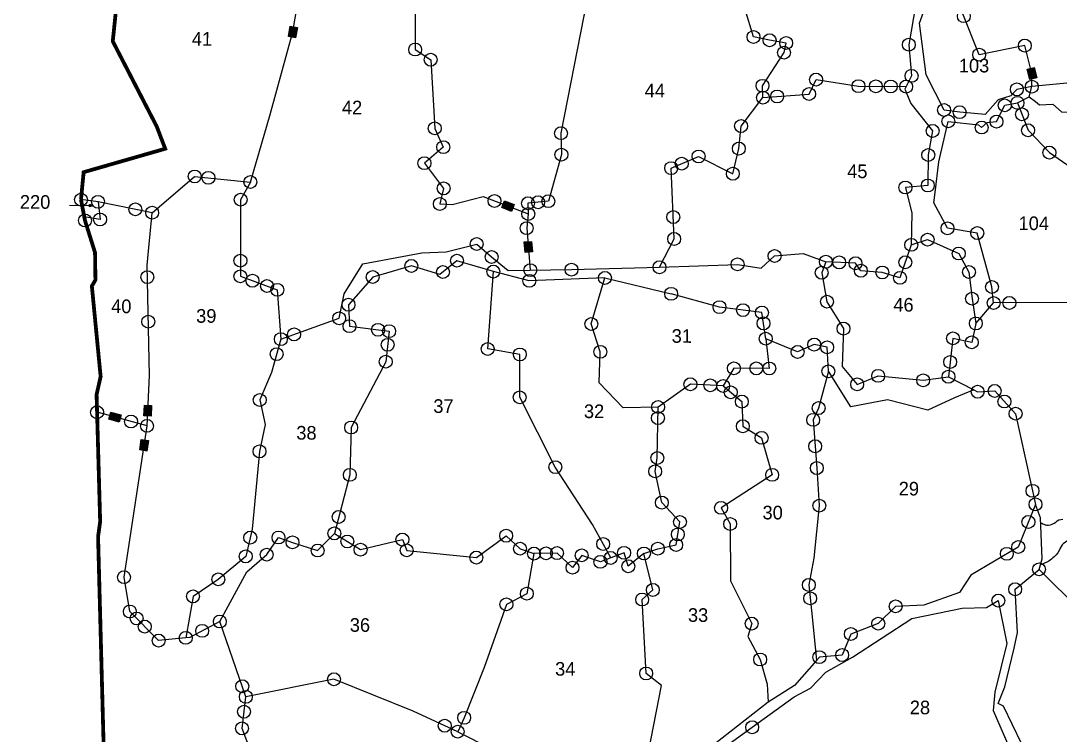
# Model space of a CAD drawing. Header units: metres. Extents: x 279627 to 281475, y 2087900 to 2092321.
# Drawn here: x 279644 to 280199, y 2090147 to 2090528 of the extents above; entities that cross this region are included whole.
import ezdxf
from ezdxf.enums import TextEntityAlignment as Align

# ---------------------------------------------------------------- set-up
doc = ezdxf.new("R2010")
doc.units = ezdxf.units.M
for name, color, linetype in [('LINE_WATER', 4, 'Continuous'), ('POLY_PARCEL', 6, 'Continuous'), ('POLY_WATER', 4, 'Continuous'), ('SYM_ARROW', 1, 'Continuous'), ('SYM_STONE', 1, 'Continuous'), ('TEXT_PARCEL', 7, 'Continuous'), ('V_BOUND_LINE', 7, 'Continuous')]:
    doc.layers.add(name, color=color, linetype=linetype)
doc.styles.add('TEXT_MAP', font='')
doc.styles.get('TEXT_MAP').set_extended_font_data('Kruti Dev 050')

# ---------------------------------------------------------------- blocks, each defined once
blk = doc.blocks.new('STONESQUAREFILLED')
blk.add_hatch(color=256).paths.add_polyline_path([(0.7, -0.48), (0.7, 0.48), (-0.7, 0.48), (-0.7, -0.48)])
blk.add_lwpolyline([(-0.7, 0.48), (0.7, 0.48), (0.7, -0.48), (-0.7, -0.48)], close=True)
blk = doc.blocks.new('STONE')
blk.add_circle((0, 0), 0.851)
blk = doc.blocks.new('ARROWASPECT')
h = blk.add_hatch(color=256)
h.paths.add_polyline_path([(2.8, -2.8), (3.7, -2), (0, 0)])
h.paths.add_polyline_path([(0, 0), (2, -3.7), (2.8, -2.8)])
for points in [[(0, 0), (17.2, -17.2)], [(0, 0), (2, -3.7)], [(0, 0), (3.7, -2)], [(3.7, -2), (2, -3.7)]]:
    blk.add_lwpolyline(points)

msp = doc.modelspace()

# ---------------------------------------------------------------- linework, layer by layer
at = {"layer": 'LINE_WATER'}
msp.add_lwpolyline([(280182.05, 2090487.63), (280185.4, 2090485.15), (280187.51, 2090483.35), (280194.56, 2090483.66), (280199.24, 2090479.62), (280209.86, 2090479.24), (280212.43, 2090476.33), (280219.46, 2090473.39), (280226.95, 2090473.03), (280232.21, 2090474.01), (280236.79, 2090472.32), (280239.02, 2090471.08), (280243.5, 2090471.4), (280247.31, 2090474.96), (280251.01, 2090476.4), (280255.63, 2090475.38), (280261.22, 2090475.36), (280269.71, 2090472.76)], dxfattribs=at)
for points in [[(280265.6, 2090295.72, 0.050523), (280261.61, 2090293.53, 0.064791), (280258.96, 2090291.15, 0.083518), (280256.6, 2090287.26, -0.108935), (280254.64, 2090284.35, -0.155237), (280250.28, 2090282.23, 0.114199), (280244.19, 2090279.87, 0.130229), (280240.63, 2090275.74, -0.184039), (280237.76, 2090273.06, -0.20269), (280234.88, 2090273.09, 0.162917), (280231.35, 2090273.41, 0.089061), (280226.04, 2090271.08, 0.094575), (280222.14, 2090267.24, 0.10618), (280220.59, 2090263.48, -0.124881), (280219.14, 2090260.31, -0.053016), (280216.09, 2090257.25, -0.036408), (280210.93, 2090253.65, -0.093609), (280205.45, 2090251.66, 0.11715), (280201.13, 2090249.85, 0.127767), (280198.63, 2090246.8, -0.088981), (280195.4, 2090242.19, -0.062938), (280192.43, 2090239.9, -0.047232), (280187.91, 2090237.79)], [(280188.17, 2090260.33, 0.057939), (280190.51, 2090259.29, 0.084049), (280192.27, 2090259.06, 0.182331), (280196.15, 2090260.68, -0.185512), (280199.97, 2090262.25, -0.116108)]]:
    msp.add_lwpolyline(points, format="xyb", dxfattribs=at)
at = {"layer": 'POLY_PARCEL'}
for points in [[(280183.4, 2090493.11), (280183.47, 2090500.09), (280179.66, 2090515.02), (280155.33, 2090510.14), (280146.3, 2090532.82), (280146.75, 2090588.2), (280149.3, 2090604.75), (280150.97, 2090626.26)], [(279766.37, 2090442.19), (279776.88, 2090478.27), (279789.07, 2090522.27), (279799.64, 2090585.05), (279801.69, 2090597.06)], [(279830.97, 2090583.81), (279832.54, 2090582.64), (279841.32, 2090558.58), (279848.98, 2090542.53), (279854.38, 2090531.92), (279854.34, 2090512.91), (279862.62, 2090507.44), (279864.76, 2090470.82), (279869.3, 2090460.79), (279859.25, 2090452.25), (279869.5, 2090438.77), (279867.47, 2090430.48), (279874.05, 2090430.17), (279890.67, 2090434.4), (279914.67, 2090425.15)], [(279949.44, 2090549.39), (279944.4, 2090530.84), (279932.14, 2090468.25), (279932.38, 2090456.81), (279925.41, 2090431.95), (279914.53, 2090430.85), (279914.67, 2090425.15)], [(280039.92, 2090487.26), (280039.66, 2090493.55), (280051.17, 2090511.24), (280052.34, 2090516.38), (280043.47, 2090517.85), (280034.89, 2090519.6), (280030.37, 2090534.2), (280029.26, 2090542.5)], [(280504.67, 2090527.01), (280484.59, 2090524.54), (280355.53, 2090511.24), (280245.34, 2090499.02), (280183.4, 2090493.11)], [(280039.92, 2090487.26), (280064.54, 2090489.16), (280068.29, 2090496.87), (280090.89, 2090493.35), (280116.33, 2090493.12)], [(279984.69, 2090396.69), (279992.53, 2090411.82), (279990.96, 2090449.59), (280005.58, 2090455.82), (280023.86, 2090446.6), (280027.06, 2090460.03), (280028.25, 2090472.04), (280039.92, 2090487.26)], [(280175.8, 2090484.43), (280181.42, 2090469.83), (280192.8, 2090457.9), (280209.07, 2090446.66), (280209.95, 2090432.21), (280222.73, 2090421.21), (280234.07, 2090401.13), (280229.63, 2090399.28), (280214.48, 2090399.34), (280205.75, 2090377.81), (280163.05, 2090377.64)], [(279713.93, 2090425.8), (279736.62, 2090445.16), (279766.37, 2090442.19)], [(279766.37, 2090442.19), (279761.18, 2090432.77), (279761.02, 2090391.86), (279780.74, 2090384.64), (279782.65, 2090358.31)], [(279685.05, 2090431.63), (279675.97, 2090432.79)], [(279685.05, 2090431.63), (279686.16, 2090422.19), (279677.73, 2090423.63)], [(279713.93, 2090425.8), (279685.05, 2090431.63)], [(279711.21, 2090312.03), (279712.46, 2090338.91), (279711.25, 2090397.78), (279713.93, 2090425.8)], [(279914.67, 2090425.15), (279913.85, 2090417.56), (279915.76, 2090395.16)], [(279782.65, 2090358.31), (279813.75, 2090369.44), (279816.35, 2090382.47), (279826.43, 2090398.45), (279857.94, 2090404.34), (279870.82, 2090404.86), (279887.15, 2090409.09), (279895.14, 2090402.19), (279903.98, 2090395), (279915.76, 2090395.16)], [(280119.06, 2090408.65), (280113.06, 2090391.02), (280103.62, 2090393.92), (280092.18, 2090394.82), (280089.33, 2090398.84), (280073.48, 2090399.62)], [(279984.69, 2090396.69), (280026.37, 2090398.23), (280038.95, 2090396.18), (280046.13, 2090402.73), (280061.31, 2090404.1), (280073.48, 2090399.62)], [(279896.06, 2090394.39), (279876.62, 2090400.19), (279867.44, 2090392.78), (279852.28, 2090397.42), (279831.66, 2090391.49), (279818.72, 2090376.67), (279819.25, 2090365.23), (279840.41, 2090362.57), (279838.63, 2090346.27), (279820.18, 2090311.16), (279819.43, 2090285.89), (279811.18, 2090254.62)], [(279915.76, 2090395.16), (279937.75, 2090395.44), (279984.69, 2090396.69)], [(280073.48, 2090399.62), (280071.28, 2090393.76), (280074.08, 2090378.31), (280082.9, 2090363.97), (280082.25, 2090343.66), (280090.22, 2090334.19), (280101.4, 2090338.73), (280125.44, 2090336.34), (280138.93, 2090338.24)], [(279958.68, 2090241.55), (279949.04, 2090259.33), (279929.12, 2090290.01), (279910.09, 2090327.27), (279910.18, 2090350.15), (279893.02, 2090353.08), (279896.06, 2090394.39)], [(279955.58, 2090391.01), (279915.22, 2090389.45), (279896.06, 2090394.39)], [(279983.95, 2090322.08), (279965.34, 2090321.58), (279952.5, 2090334.96), (279953.13, 2090351.55), (279948.33, 2090366.44), (279955.58, 2090391.01)], [(279955.58, 2090391.01), (279990.92, 2090382.51)], [(280041.41, 2090358.55), (280039.36, 2090372.54), (280016.76, 2090375.42), (279990.92, 2090382.51)], [(280153.54, 2090366.7), (280151.35, 2090356.59), (280141.34, 2090358.73), (280138.93, 2090338.24)], [(279782.65, 2090358.31), (279777.71, 2090340.6), (279771.37, 2090325.85), (279774.18, 2090312.68), (279771.26, 2090298.39), (279767.38, 2090256.93), (279763.89, 2090242.36), (279749.24, 2090230.11), (279735.76, 2090221.01), (279731.88, 2090198.87)], [(280041.41, 2090358.55), (280043.32, 2090342.67), (280024.43, 2090342.75), (280018.67, 2090333.33)], [(280074.83, 2090341.16), (280074.18, 2090353.98), (280067.27, 2090355.42), (280058.4, 2090351.5), (280041.41, 2090358.55)], [(280074.83, 2090341.16), (280069.63, 2090321.52), (280066.75, 2090315.24), (280068.65, 2090289.49), (280070, 2090269.46), (280067.03, 2090241.44), (280064.4, 2090227.15), (280066.33, 2090208.26), (280068.56, 2090186.87)], [(280152.52, 2090331.28), (280142.14, 2090326.92), (280127.89, 2090320.45), (280106.47, 2090325.89), (280086.87, 2090322.24), (280074.83, 2090341.16)], [(280138.93, 2090338.24), (280152.52, 2090331.28)], [(280018.67, 2090333.33), (280001.22, 2090334.25), (279983.95, 2090322.08)], [(280018.67, 2090333.33), (280028.66, 2090324.99), (280029.18, 2090311.84), (280039.2, 2090305.64), (280044.85, 2090285.88), (280017.59, 2090268.26), (280022.42, 2090259.66), (280022.59, 2090229.34), (280033.93, 2090206.51), (280031.9, 2090199.65), (280038.43, 2090187.33), (280042.1, 2090174.16), (280042.62, 2090164.49)], [(280152.52, 2090331.28), (280154.51, 2090330.25), (280163.61, 2090330.68), (280174.75, 2090318.53), (280185.36, 2090270.1)], [(279711.21, 2090312.03), (279684.56, 2090319.31)], [(279976.39, 2090243.94), (279983.84, 2090246.49), (279993.58, 2090248.45), (279995.63, 2090260.74), (279985.94, 2090271.08), (279982.38, 2090287.76), (279983.55, 2090294.9), (279983.95, 2090322.08)], [(279731.88, 2090198.87), (279717.41, 2090197.43), (279702.01, 2090212.94), (279698.93, 2090231.26), (279711.21, 2090312.03)], [(279750.07, 2090207.6), (279764.45, 2090234.2), (279775.07, 2090243.32), (279781.4, 2090252.44), (279788.84, 2090249.84), (279802.27, 2090245.5), (279811.18, 2090254.62)], [(279811.18, 2090254.62), (279825.17, 2090245.98), (279847.51, 2090251.33), (279849.78, 2090245.6), (279886.97, 2090241.73), (279902.88, 2090253.38), (279910.29, 2090246.49), (279917.72, 2090243.88)], [(279917.72, 2090243.88), (279913.92, 2090222.45), (279903.02, 2090216.77), (279891.16, 2090183.06), (279880.46, 2090156.22), (279877, 2090148.79)], [(279958.68, 2090241.55), (279953.19, 2090239.45), (279943.19, 2090242.93), (279938.3, 2090236.37), (279930.03, 2090244.12), (279917.72, 2090243.88)], [(279976.39, 2090243.94), (279968.07, 2090237.11), (279965.81, 2090244.27), (279958.68, 2090241.55)], [(279979.28, 2090120.22), (279977.67, 2090131.53), (279985.85, 2090173.54), (279977.57, 2090179.87), (279975.44, 2090219.35), (279981.18, 2090224.47), (279976.39, 2090243.94)], [(280233.13, 2090189.89), (280231.46, 2090191.54), (280187.25, 2090235.46)], [(279750.07, 2090207.6), (279734.01, 2090199.08), (279731.88, 2090198.87)], [(279763.97, 2090167.41), (279750.07, 2090207.6)], [(279877, 2090148.79), (279853.29, 2090159.76), (279810.99, 2090176.8), (279763.97, 2090167.41)], [(279771.79, 2090084.77), (279764.84, 2090097.04), (279766.02, 2090105.9), (279770.97, 2090127.05), (279761.9, 2090150.54), (279763.97, 2090167.41)], [(279877, 2090148.79), (279894.99, 2090139.57), (279894.97, 2090120.98)]]:
    msp.add_lwpolyline(points, dxfattribs=at)
at = {"layer": 'POLY_WATER'}
for points in [[(280183.4, 2090493.11), (280175.44, 2090491.62), (280172.21, 2090488.23), (280165.39, 2090485.99), (280158.54, 2090478.26), (280144.92, 2090479.45), (280136.6, 2090480.61), (280127.01, 2090499.38), (280123.53, 2090527.02), (280126.39, 2090534.88), (280130.48, 2090564.38), (280128.12, 2090590.49), (280128.35, 2090599.95), (280129.95, 2090624.45), (280131.5, 2090634.85), (280150.97, 2090626.26)], [(280125.06, 2090578.44), (280125.6, 2090574.44), (280125.94, 2090564.79), (280121.48, 2090537.37), (280117.78, 2090515.5), (280119.23, 2090498.84), (280116.33, 2090493.12)], [(280116.33, 2090493.12), (280115.6, 2090491.67), (280118.79, 2090484.09), (280130.47, 2090469.47), (280128.15, 2090456.62), (280127.89, 2090440.35), (280115.96, 2090439.26), (280119.32, 2090425.49), (280119.06, 2090408.65)], [(280175.8, 2090484.43), (280182.05, 2090487.63), (280183.4, 2090493.11)], [(280163.05, 2090377.64), (280162.14, 2090386.16), (280154.3, 2090414.94), (280138.41, 2090417.47), (280131.08, 2090431.12), (280131.86, 2090436.6), (280133.81, 2090453.05), (280138.84, 2090474.55), (280154.93, 2090472.79), (280156.62, 2090471.26), (280159.66, 2090473.9), (280164.59, 2090474.45), (280168.98, 2090483.14), (280175.8, 2090484.43)], [(280119.06, 2090408.65), (280127.78, 2090411.45), (280144.41, 2090404.01), (280149.86, 2090394.15), (280151.51, 2090379.95), (280153.54, 2090366.7)], [(280153.54, 2090366.7), (280163.05, 2090377.64)], [(280185.36, 2090270.1), (280176.17, 2090247.36), (280150.85, 2090232.31), (280144.75, 2090223.1), (280125.81, 2090216.25), (280110.73, 2090215.69), (280101.45, 2090206.49), (280086.85, 2090200.92), (280082.19, 2090189.69), (280070.06, 2090188.58), (280068.56, 2090186.87)], [(280187.25, 2090235.46), (280188.86, 2090241.08), (280188.08, 2090262.87), (280185.36, 2090270.1)], [(280178.62, 2090020.83), (280179.36, 2090023.91), (280181.26, 2090068.02), (280182.77, 2090083.16), (280179.39, 2090105.97), (280178.12, 2090112.7), (280182.67, 2090132.45), (280168.35, 2090162.37), (280165.46, 2090163.91), (280168.96, 2090172.7), (280173.95, 2090193.31), (280175.85, 2090201.67), (280174.5, 2090224.83), (280187.25, 2090235.46)], [(279990.55, 2090118.73), (280005.17, 2090130.24), (280034.18, 2090151.17), (280056.54, 2090167.39), (280065.36, 2090171.99), (280073.49, 2090180.51), (280087.64, 2090188.55), (280119.43, 2090209.25), (280146.29, 2090214.69), (280159.25, 2090215.1), (280165.52, 2090218.78), (280170.06, 2090195.86), (280163.71, 2090169.98), (280162.74, 2090160.04), (280172.9, 2090136.76), (280176.24, 2090102.74)], [(280068.56, 2090186.87), (280056.8, 2090173.38), (280042.62, 2090164.49)], [(280042.62, 2090164.49), (279989.48, 2090123), (279986.36, 2090121.35), (279979.28, 2090120.22)]]:
    msp.add_lwpolyline(points, dxfattribs=at)
at = {"layer": 'V_BOUND_LINE', "const_width": 2.02}
for points in [[(279704.95, 2090603.16), (279698.21, 2090550.91), (279695.75, 2090544.68), (279692.93, 2090517.3), (279716.36, 2090471.9), (279720.93, 2090459.95), (279677.39, 2090447.43), (279675.97, 2090432.79)], [(279675.97, 2090432.79), (279677.73, 2090423.63)], [(279677.73, 2090423.63), (279678.1, 2090421.65), (279683.46, 2090404.54), (279683.68, 2090389.89), (279681.77, 2090386.65), (279686.46, 2090338.34), (279684.29, 2090328.71), (279684.56, 2090319.31)], [(279684.56, 2090319.31), (279686.2, 2090260.88), (279685.09, 2090252.88), (279687.93, 2090145.98), (279690.52, 2090045.1), (279691.95, 2089991.75), (279692.05, 2089980.43)]]:
    msp.add_lwpolyline(points, dxfattribs=at)

# ---------------------------------------------------------------- block references
at = {"layer": 'SYM_ARROW', "xscale": 0.5293258394755073, "yscale": 0.5293258394755073, "zscale": 0.5293258394755073, "rotation": 224.7598032072559}
msp.add_blockref('ARROWASPECT', (279682.72, 2090429.54), dxfattribs=at)
at = {"layer": 'SYM_STONE'}
for name, p, xscale, yscale, zscale, rotation in [('STONE', (280147.14, 2090530.71), 4.042105526114852, 4.042105526114852, 4.042105526114852, 359.7764994174088), ('STONESQUAREFILLED', (279789.07, 2090522.27), 4.042105526114852, 4.042105526114852, 4.042105526114852, 80.44472124032697), ('STONE', (280034.89, 2090519.6), 4.042105526114852, 4.042105526114852, 4.042105526114852, 359.7764994174088), ('STONE', (280043.47, 2090517.85), 4.042105526114852, 4.042105526114852, 4.042105526114852, 359.7764994174088), ('STONE', (280052.34, 2090516.38), 4.042105526114852, 4.042105526114852, 4.042105526114852, 359.7764994174088), ('STONE', (280117.78, 2090515.5), 4.042105526114852, 4.042105526114852, 4.042105526114852, 359.7764994174088), ('STONE', (279854.34, 2090512.91), 4.042105526114852, 4.042105526114852, 4.042105526114852, 359.7764994174088), ('STONE', (280051.17, 2090511.24), 4.042105526114852, 4.042105526114852, 4.042105526114852, 359.7764994174088), ('STONE', (280155.33, 2090510.14), 4.042105526114852, 4.042105526114852, 4.042105526114852, 359.7764994174088), ('STONE', (280179.66, 2090515.02), 4.042105526114852, 4.042105526114852, 4.042105526114852, 359.7764994174088), ('STONE', (279862.62, 2090507.44), 4.042105526114852, 4.042105526114852, 4.042105526114852, 359.7764994174088), ('STONE', (280119.23, 2090498.84), 4.042105526114852, 4.042105526114852, 4.042105526114852, 359.7764994174088), ('STONESQUAREFILLED', (280183.47, 2090500.09), 4.042105526114852, 4.042105526114852, 4.042105526114852, 104.3190227772381), ('STONE', (280039.66, 2090493.55), 4.042105526114852, 4.042105526114852, 4.042105526114852, 359.7764994174088), ('STONE', (280068.29, 2090496.87), 4.042105526114852, 4.042105526114852, 4.042105526114852, 359.7764994174088), ('STONE', (280090.89, 2090493.35), 4.042105526114852, 4.042105526114852, 4.042105526114852, 359.7764994174088), ('STONE', (280100.19, 2090493.27), 4.042105526114852, 4.042105526114852, 4.042105526114852, 359.7764994174088), ('STONE', (280108.12, 2090493.19), 4.042105526114852, 4.042105526114852, 4.042105526114852, 359.7764994174088), ('STONE', (280116.33, 2090493.12), 4.042105526114852, 4.042105526114852, 4.042105526114852, 359.7764994174088), ('STONE', (280183.4, 2090493.11), 4.042105526114852, 4.042105526114852, 4.042105526114852, 359.7764994174088), ('STONE', (280047.51, 2090487.84), 4.042105526114852, 4.042105526114852, 4.042105526114852, 359.7764994174088), ('STONE', (280064.54, 2090489.16), 4.042105526114852, 4.042105526114852, 4.042105526114852, 359.7764994174088), ('STONE', (280175.44, 2090491.62), 4.042105526114852, 4.042105526114852, 4.042105526114852, 359.7764994174088), ('STONE', (280039.92, 2090487.26), 4.042105526114852, 4.042105526114852, 4.042105526114852, 359.7764994174088), ('STONE', (280168.98, 2090483.14), 4.042105526114852, 4.042105526114852, 4.042105526114852, 359.7764994174088), ('STONE', (280175.8, 2090484.43), 4.042105526114852, 4.042105526114852, 4.042105526114852, 359.7764994174088), ('STONE', (280136.6, 2090480.61), 4.042105526114852, 4.042105526114852, 4.042105526114852, 359.7764994174088), ('STONE', (280144.92, 2090479.45), 4.042105526114852, 4.042105526114852, 4.042105526114852, 359.7764994174088), ('STONE', (280178.15, 2090478.31), 4.042105526114852, 4.042105526114852, 4.042105526114852, 359.7764994174088), ('STONE', (279864.76, 2090470.82), 4.042105526114852, 4.042105526114852, 4.042105526114852, 359.7764994174088), ('STONE', (280028.25, 2090472.04), 4.042105526114852, 4.042105526114852, 4.042105526114852, 359.7764994174088), ('STONE', (280138.84, 2090474.55), 4.042105526114852, 4.042105526114852, 4.042105526114852, 359.7764994174088), ('STONE', (280156.62, 2090471.26), 4.042105526114852, 4.042105526114852, 4.042105526114852, 359.7764994174088), ('STONE', (280164.59, 2090474.45), 4.042105526114852, 4.042105526114852, 4.042105526114852, 359.7764994174088), ('STONE', (279932.14, 2090468.25), 4.042105526114852, 4.042105526114852, 4.042105526114852, 359.7764994174088), ('STONE', (280130.47, 2090469.47), 4.042105526114852, 4.042105526114852, 4.042105526114852, 359.7764994174088), ('STONE', (280181.42, 2090469.83), 4.042105526114852, 4.042105526114852, 4.042105526114852, 359.7764994174088), ('STONE', (279869.3, 2090460.79), 4.042105526114852, 4.042105526114852, 4.042105526114852, 359.7764994174088), ('STONE', (280027.06, 2090460.03), 4.042105526114852, 4.042105526114852, 4.042105526114852, 359.7764994174088), ('STONE', (279932.38, 2090456.81), 4.042105526114852, 4.042105526114852, 4.042105526114852, 359.7764994174088), ('STONE', (280005.58, 2090455.82), 4.042105526114852, 4.042105526114852, 4.042105526114852, 359.7764994174088), ('STONE', (280128.15, 2090456.62), 4.042105526114852, 4.042105526114852, 4.042105526114852, 359.7764994174088), ('STONE', (280192.8, 2090457.9), 4.042105526114852, 4.042105526114852, 4.042105526114852, 359.7764994174088), ('STONE', (279859.25, 2090452.25), 4.042105526114852, 4.042105526114852, 4.042105526114852, 359.7764994174088), ('STONE', (279990.96, 2090449.59), 4.042105526114852, 4.042105526114852, 4.042105526114852, 359.7764994174088), ('STONE', (279996.58, 2090451.98), 4.042105526114852, 4.042105526114852, 4.042105526114852, 359.7764994174088), ('STONE', (279736.62, 2090445.16), 4.042105526114852, 4.042105526114852, 4.042105526114852, 359.7764994174088), ('STONE', (279743.97, 2090444.43), 4.042105526114852, 4.042105526114852, 4.042105526114852, 359.7764994174088), ('STONE', (280023.86, 2090446.6), 4.042105526114852, 4.042105526114852, 4.042105526114852, 359.7764994174088), ('STONE', (279766.37, 2090442.19), 4.042105526114852, 4.042105526114852, 4.042105526114852, 359.7764994174088), ('STONE', (279869.5, 2090438.77), 4.042105526114852, 4.042105526114852, 4.042105526114852, 359.7764994174088), ('STONE', (280115.96, 2090439.26), 4.042105526114852, 4.042105526114852, 4.042105526114852, 359.7764994174088), ('STONE', (280127.89, 2090440.35), 4.042105526114852, 4.042105526114852, 4.042105526114852, 359.7764994174088), ('STONE', (279675.97, 2090432.79), 4.042105526114852, 4.042105526114852, 4.042105526114852, 359.7764994174088), ('STONE', (279761.18, 2090432.77), 4.042105526114852, 4.042105526114852, 4.042105526114852, 359.7764994174088), ('STONE', (279896.65, 2090432.09), 4.042105526114852, 4.042105526114852, 4.042105526114852, 359.7764994174088), ('STONE', (279925.41, 2090431.95), 4.042105526114852, 4.042105526114852, 4.042105526114852, 359.7764994174088), ('STONE', (279685.05, 2090431.63), 4.042105526114852, 4.042105526114852, 4.042105526114852, 359.7764994174088), ('STONE', (279704.99, 2090427.61), 4.042105526114852, 4.042105526114852, 4.042105526114852, 359.7764994174088), ('STONE', (279867.47, 2090430.48), 4.042105526114852, 4.042105526114852, 4.042105526114852, 359.7764994174088), ('STONESQUAREFILLED', (279903.86, 2090429.31), 4.042105526114852, 4.042105526114852, 4.042105526114852, 158.9331158962118), ('STONE', (279914.53, 2090430.85), 4.042105526114852, 4.042105526114852, 4.042105526114852, 359.7764994174088), ('STONE', (279919.91, 2090431.39), 4.042105526114852, 4.042105526114852, 4.042105526114852, 359.7764994174088), ('STONE', (279678.1, 2090421.65), 4.042105526114852, 4.042105526114852, 4.042105526114852, 359.7764994174088), ('STONE', (279686.16, 2090422.19), 4.042105526114852, 4.042105526114852, 4.042105526114852, 359.7764994174088), ('STONE', (279713.93, 2090425.8), 4.042105526114852, 4.042105526114852, 4.042105526114852, 359.7764994174088), ('STONE', (279914.67, 2090425.15), 4.042105526114852, 4.042105526114852, 4.042105526114852, 359.7764994174088), ('STONE', (279992.05, 2090423.47), 4.042105526114852, 4.042105526114852, 4.042105526114852, 359.7764994174088), ('STONE', (279913.85, 2090417.56), 4.042105526114852, 4.042105526114852, 4.042105526114852, 359.7764994174088), ('STONE', (280138.41, 2090417.47), 4.042105526114852, 4.042105526114852, 4.042105526114852, 359.7764994174088), ('STONE', (279992.53, 2090411.82), 4.042105526114852, 4.042105526114852, 4.042105526114852, 359.7764994174088), ('STONE', (280127.78, 2090411.45), 4.042105526114852, 4.042105526114852, 4.042105526114852, 359.7764994174088), ('STONE', (280154.3, 2090414.94), 4.042105526114852, 4.042105526114852, 4.042105526114852, 359.7764994174088), ('STONE', (279887.15, 2090409.09), 4.042105526114852, 4.042105526114852, 4.042105526114852, 359.7764994174088), ('STONESQUAREFILLED', (279914.7, 2090407.53), 4.042105526114852, 4.042105526114852, 4.042105526114852, 274.8666562980852), ('STONE', (280119.06, 2090408.65), 4.042105526114852, 4.042105526114852, 4.042105526114852, 359.7764994174088), ('STONE', (279761.06, 2090400.24), 4.042105526114852, 4.042105526114852, 4.042105526114852, 359.7764994174088), ('STONE', (279876.62, 2090400.19), 4.042105526114852, 4.042105526114852, 4.042105526114852, 359.7764994174088), ('STONE', (279895.14, 2090402.19), 4.042105526114852, 4.042105526114852, 4.042105526114852, 359.7764994174088), ('STONE', (280046.13, 2090402.73), 4.042105526114852, 4.042105526114852, 4.042105526114852, 359.7764994174088), ('STONE', (280073.48, 2090399.62), 4.042105526114852, 4.042105526114852, 4.042105526114852, 359.7764994174088), ('STONE', (280080.61, 2090399.27), 4.042105526114852, 4.042105526114852, 4.042105526114852, 359.7764994174088), ('STONE', (280089.33, 2090398.84), 4.042105526114852, 4.042105526114852, 4.042105526114852, 359.7764994174088), ('STONE', (280115.9, 2090399.36), 4.042105526114852, 4.042105526114852, 4.042105526114852, 359.7764994174088), ('STONE', (280144.41, 2090404.01), 4.042105526114852, 4.042105526114852, 4.042105526114852, 359.7764994174088), ('STONE', (279852.28, 2090397.42), 4.042105526114852, 4.042105526114852, 4.042105526114852, 359.7764994174088), ('STONE', (279869.16, 2090394.17), 4.042105526114852, 4.042105526114852, 4.042105526114852, 359.7764994174088), ('STONE', (279896.06, 2090394.39), 4.042105526114852, 4.042105526114852, 4.042105526114852, 359.7764994174088), ('STONE', (279915.76, 2090395.16), 4.042105526114852, 4.042105526114852, 4.042105526114852, 359.7764994174088), ('STONE', (279937.75, 2090395.44), 4.042105526114852, 4.042105526114852, 4.042105526114852, 359.7764994174088), ('STONE', (279984.69, 2090396.69), 4.042105526114852, 4.042105526114852, 4.042105526114852, 359.7764994174088), ('STONE', (280026.37, 2090398.23), 4.042105526114852, 4.042105526114852, 4.042105526114852, 359.7764994174088), ('STONE', (280071.28, 2090393.76), 4.042105526114852, 4.042105526114852, 4.042105526114852, 359.7764994174088), ('STONE', (280092.18, 2090394.82), 4.042105526114852, 4.042105526114852, 4.042105526114852, 359.7764994174088), ('STONE', (280103.62, 2090393.92), 4.042105526114852, 4.042105526114852, 4.042105526114852, 359.7764994174088), ('STONE', (280149.86, 2090394.15), 4.042105526114852, 4.042105526114852, 4.042105526114852, 359.7764994174088), ('STONE', (279711.38, 2090391.43), 4.042105526114852, 4.042105526114852, 4.042105526114852, 359.7764994174088), ('STONE', (279761.02, 2090391.86), 4.042105526114852, 4.042105526114852, 4.042105526114852, 359.7764994174088), ('STONE', (279767.49, 2090389.49), 4.042105526114852, 4.042105526114852, 4.042105526114852, 359.7764994174088), ('STONE', (279831.66, 2090391.49), 4.042105526114852, 4.042105526114852, 4.042105526114852, 359.7764994174088), ('STONE', (279915.22, 2090389.45), 4.042105526114852, 4.042105526114852, 4.042105526114852, 359.7764994174088), ('STONE', (279955.58, 2090391.01), 4.042105526114852, 4.042105526114852, 4.042105526114852, 359.7764994174088), ('STONE', (280113.06, 2090391.02), 4.042105526114852, 4.042105526114852, 4.042105526114852, 359.7764994174088), ('STONE', (279775.22, 2090386.66), 4.042105526114852, 4.042105526114852, 4.042105526114852, 359.7764994174088), ('STONE', (279780.74, 2090384.64), 4.042105526114852, 4.042105526114852, 4.042105526114852, 359.7764994174088), ('STONE', (279990.92, 2090382.51), 4.042105526114852, 4.042105526114852, 4.042105526114852, 359.7764994174088), ('STONE', (280162.14, 2090386.16), 4.042105526114852, 4.042105526114852, 4.042105526114852, 359.7764994174088), ('STONE', (279818.72, 2090376.67), 4.042105526114852, 4.042105526114852, 4.042105526114852, 359.7764994174088), ('STONE', (280074.08, 2090378.31), 4.042105526114852, 4.042105526114852, 4.042105526114852, 359.7764994174088), ('STONE', (280151.51, 2090379.95), 4.042105526114852, 4.042105526114852, 4.042105526114852, 359.7764994174088), ('STONE', (280163.05, 2090377.64), 4.042105526114852, 4.042105526114852, 4.042105526114852, 359.7764994174088), ('STONE', (280171.47, 2090377.67), 4.042105526114852, 4.042105526114852, 4.042105526114852, 359.7764994174088), ('STONE', (280016.76, 2090375.42), 4.042105526114852, 4.042105526114852, 4.042105526114852, 359.7764994174088), ('STONE', (280029.3, 2090373.82), 4.042105526114852, 4.042105526114852, 4.042105526114852, 359.7764994174088), ('STONE', (280039.36, 2090372.54), 4.042105526114852, 4.042105526114852, 4.042105526114852, 359.7764994174088), ('STONE', (279711.87, 2090367.62), 4.042105526114852, 4.042105526114852, 4.042105526114852, 359.7764994174088), ('STONE', (279813.75, 2090369.44), 4.042105526114852, 4.042105526114852, 4.042105526114852, 359.7764994174088), ('STONE', (279948.33, 2090366.44), 4.042105526114852, 4.042105526114852, 4.042105526114852, 359.7764994174088), ('STONE', (280040.22, 2090366.71), 4.042105526114852, 4.042105526114852, 4.042105526114852, 359.7764994174088), ('STONE', (280153.54, 2090366.7), 4.042105526114852, 4.042105526114852, 4.042105526114852, 359.7764994174088), ('STONE', (279789.71, 2090360.84), 4.042105526114852, 4.042105526114852, 4.042105526114852, 359.7764994174088), ('STONE', (279819.25, 2090365.23), 4.042105526114852, 4.042105526114852, 4.042105526114852, 359.7764994174088), ('STONE', (279834.52, 2090363.31), 4.042105526114852, 4.042105526114852, 4.042105526114852, 359.7764994174088), ('STONE', (279840.41, 2090362.57), 4.042105526114852, 4.042105526114852, 4.042105526114852, 359.7764994174088), ('STONE', (280082.9, 2090363.97), 4.042105526114852, 4.042105526114852, 4.042105526114852, 359.7764994174088), ('STONE', (279782.65, 2090358.31), 4.042105526114852, 4.042105526114852, 4.042105526114852, 359.7764994174088), ('STONE', (279839.62, 2090355.3), 4.042105526114852, 4.042105526114852, 4.042105526114852, 359.7764994174088), ('STONE', (280041.41, 2090358.55), 4.042105526114852, 4.042105526114852, 4.042105526114852, 359.7764994174088), ('STONE', (280067.27, 2090355.42), 4.042105526114852, 4.042105526114852, 4.042105526114852, 359.7764994174088), ('STONE', (280141.34, 2090358.73), 4.042105526114852, 4.042105526114852, 4.042105526114852, 359.7764994174088), ('STONE', (280151.35, 2090356.59), 4.042105526114852, 4.042105526114852, 4.042105526114852, 359.7764994174088), ('STONE', (279780.42, 2090350.32), 4.042105526114852, 4.042105526114852, 4.042105526114852, 359.7764994174088), ('STONE', (279893.02, 2090353.08), 4.042105526114852, 4.042105526114852, 4.042105526114852, 359.7764994174088), ('STONE', (279910.18, 2090350.15), 4.042105526114852, 4.042105526114852, 4.042105526114852, 359.7764994174088), ('STONE', (279953.13, 2090351.55), 4.042105526114852, 4.042105526114852, 4.042105526114852, 359.7764994174088), ('STONE', (280058.4, 2090351.5), 4.042105526114852, 4.042105526114852, 4.042105526114852, 359.7764994174088), ('STONE', (280074.18, 2090353.98), 4.042105526114852, 4.042105526114852, 4.042105526114852, 359.7764994174088), ('STONE', (279838.63, 2090346.27), 4.042105526114852, 4.042105526114852, 4.042105526114852, 359.7764994174088), ('STONE', (280139.86, 2090346.14), 4.042105526114852, 4.042105526114852, 4.042105526114852, 359.7764994174088), ('STONE', (280024.43, 2090342.75), 4.042105526114852, 4.042105526114852, 4.042105526114852, 359.7764994174088), ('STONE', (280036.38, 2090342.7), 4.042105526114852, 4.042105526114852, 4.042105526114852, 359.7764994174088), ('STONE', (280043.32, 2090342.67), 4.042105526114852, 4.042105526114852, 4.042105526114852, 359.7764994174088), ('STONE', (280074.83, 2090341.16), 4.042105526114852, 4.042105526114852, 4.042105526114852, 359.7764994174088), ('STONE', (280101.4, 2090338.73), 4.042105526114852, 4.042105526114852, 4.042105526114852, 359.7764994174088), ('STONE', (280138.93, 2090338.24), 4.042105526114852, 4.042105526114852, 4.042105526114852, 359.7764994174088), ('STONE', (280001.22, 2090334.25), 4.042105526114852, 4.042105526114852, 4.042105526114852, 359.7764994174088), ('STONE', (280011.83, 2090333.69), 4.042105526114852, 4.042105526114852, 4.042105526114852, 359.7764994174088), ('STONE', (280018.67, 2090333.33), 4.042105526114852, 4.042105526114852, 4.042105526114852, 359.7764994174088), ('STONE', (280090.22, 2090334.19), 4.042105526114852, 4.042105526114852, 4.042105526114852, 359.7764994174088), ('STONE', (280125.44, 2090336.34), 4.042105526114852, 4.042105526114852, 4.042105526114852, 359.7764994174088), ('STONE', (279910.09, 2090327.27), 4.042105526114852, 4.042105526114852, 4.042105526114852, 359.7764994174088), ('STONE', (280022.73, 2090329.94), 4.042105526114852, 4.042105526114852, 4.042105526114852, 359.7764994174088), ('STONE', (280154.51, 2090330.25), 4.042105526114852, 4.042105526114852, 4.042105526114852, 359.7764994174088), ('STONE', (280163.61, 2090330.68), 4.042105526114852, 4.042105526114852, 4.042105526114852, 359.7764994174088), ('STONE', (279771.37, 2090325.85), 4.042105526114852, 4.042105526114852, 4.042105526114852, 359.7764994174088), ('STONE', (279983.95, 2090322.08), 4.042105526114852, 4.042105526114852, 4.042105526114852, 359.7764994174088), ('STONE', (280028.66, 2090324.99), 4.042105526114852, 4.042105526114852, 4.042105526114852, 359.7764994174088), ('STONE', (280069.63, 2090321.52), 4.042105526114852, 4.042105526114852, 4.042105526114852, 359.7764994174088), ('STONE', (280168.8, 2090325.02), 4.042105526114852, 4.042105526114852, 4.042105526114852, 359.7764994174088), ('STONE', (279684.56, 2090319.31), 4.042105526114852, 4.042105526114852, 4.042105526114852, 359.7764994174088), ('STONESQUAREFILLED', (279694.09, 2090316.71), 4.042105526114851, 4.042105526114851, 4.042105526114851, 164.723374346612), ('STONESQUAREFILLED', (279711.59, 2090320.14), 4.042105526114852, 4.042105526114852, 4.042105526114852, 267.3384488102778), ('STONE', (279983.86, 2090316.19), 4.042105526114852, 4.042105526114852, 4.042105526114852, 359.7764994174088), ('STONE', (280174.75, 2090318.53), 4.042105526114852, 4.042105526114852, 4.042105526114852, 359.7764994174088), ('STONE', (279702.7, 2090314.36), 4.042105526114852, 4.042105526114852, 4.042105526114852, 359.7764994174088), ('STONE', (279711.21, 2090312.03), 4.042105526114852, 4.042105526114852, 4.042105526114852, 359.7764994174088), ('STONE', (279820.18, 2090311.16), 4.042105526114852, 4.042105526114852, 4.042105526114852, 359.7764994174088), ('STONE', (280029.18, 2090311.84), 4.042105526114852, 4.042105526114852, 4.042105526114852, 359.7764994174088), ('STONE', (280066.75, 2090315.24), 4.042105526114852, 4.042105526114852, 4.042105526114852, 359.7764994174088), ('STONE', (280039.2, 2090305.64), 4.042105526114852, 4.042105526114852, 4.042105526114852, 359.7764994174088), ('STONESQUAREFILLED', (279709.64, 2090301.68), 4.042105526114852, 4.042105526114852, 4.042105526114852, 81.35668339624759), ('STONE', (280067.79, 2090301.15), 4.042105526114852, 4.042105526114852, 4.042105526114852, 359.7764994174088), ('STONE', (279771.26, 2090298.39), 4.042105526114852, 4.042105526114852, 4.042105526114852, 359.7764994174088), ('STONE', (279983.55, 2090294.9), 4.042105526114852, 4.042105526114852, 4.042105526114852, 359.7764994174088), ('STONE', (279929.12, 2090290.01), 4.042105526114852, 4.042105526114852, 4.042105526114852, 359.7764994174088), ('STONE', (279982.38, 2090287.76), 4.042105526114852, 4.042105526114852, 4.042105526114852, 359.7764994174088), ('STONE', (280068.65, 2090289.49), 4.042105526114852, 4.042105526114852, 4.042105526114852, 359.7764994174088), ('STONE', (279819.43, 2090285.89), 4.042105526114852, 4.042105526114852, 4.042105526114852, 359.7764994174088), ('STONE', (280044.85, 2090285.88), 4.042105526114852, 4.042105526114852, 4.042105526114852, 359.7764994174088), ('STONE', (280183.77, 2090277.36), 4.042105526114852, 4.042105526114852, 4.042105526114852, 359.7764994174088), ('STONE', (279985.94, 2090271.08), 4.042105526114852, 4.042105526114852, 4.042105526114852, 359.7764994174088), ('STONE', (280017.59, 2090268.26), 4.042105526114852, 4.042105526114852, 4.042105526114852, 359.7764994174088), ('STONE', (280070, 2090269.46), 4.042105526114852, 4.042105526114852, 4.042105526114852, 359.7764994174088), ('STONE', (280185.36, 2090270.1), 4.042105526114852, 4.042105526114852, 4.042105526114852, 359.7764994174088), ('STONE', (279813.5, 2090263.43), 4.042105526114852, 4.042105526114852, 4.042105526114852, 359.7764994174088), ('STONE', (279995.63, 2090260.74), 4.042105526114852, 4.042105526114852, 4.042105526114852, 359.7764994174088), ('STONE', (280181.6, 2090260.78), 4.042105526114852, 4.042105526114852, 4.042105526114852, 359.7764994174088), ('STONE', (279811.18, 2090254.62), 4.042105526114852, 4.042105526114852, 4.042105526114852, 359.7764994174088), ('STONE', (280022.42, 2090259.66), 4.042105526114852, 4.042105526114852, 4.042105526114852, 359.7764994174088), ('STONE', (279766.3, 2090252.42), 4.042105526114852, 4.042105526114852, 4.042105526114852, 359.7764994174088), ('STONE', (279781.4, 2090252.44), 4.042105526114852, 4.042105526114852, 4.042105526114852, 359.7764994174088), ('STONE', (279788.84, 2090249.84), 4.042105526114852, 4.042105526114852, 4.042105526114852, 359.7764994174088), ('STONE', (279818.11, 2090250.34), 4.042105526114852, 4.042105526114852, 4.042105526114852, 359.7764994174088), ('STONE', (279847.51, 2090251.33), 4.042105526114852, 4.042105526114852, 4.042105526114852, 359.7764994174088), ('STONE', (279902.88, 2090253.38), 4.042105526114852, 4.042105526114852, 4.042105526114852, 359.7764994174088), ('STONE', (279954.65, 2090248.97), 4.042105526114852, 4.042105526114852, 4.042105526114852, 359.7764994174088), ('STONE', (279994.52, 2090254.08), 4.042105526114852, 4.042105526114852, 4.042105526114852, 359.7764994174088), ('STONE', (279775.07, 2090243.32), 4.042105526114852, 4.042105526114852, 4.042105526114852, 359.7764994174088), ('STONE', (279802.27, 2090245.5), 4.042105526114852, 4.042105526114852, 4.042105526114852, 359.7764994174088), ('STONE', (279825.17, 2090245.98), 4.042105526114852, 4.042105526114852, 4.042105526114852, 359.7764994174088), ('STONE', (279849.78, 2090245.6), 4.042105526114852, 4.042105526114852, 4.042105526114852, 359.7764994174088), ('STONE', (279910.29, 2090246.49), 4.042105526114852, 4.042105526114852, 4.042105526114852, 359.7764994174088), ('STONE', (279917.72, 2090243.88), 4.042105526114852, 4.042105526114852, 4.042105526114852, 359.7764994174088), ('STONE', (279924.15, 2090244.01), 4.042105526114852, 4.042105526114852, 4.042105526114852, 359.7764994174088), ('STONE', (279930.03, 2090244.12), 4.042105526114852, 4.042105526114852, 4.042105526114852, 359.7764994174088), ('STONE', (279965.81, 2090244.27), 4.042105526114852, 4.042105526114852, 4.042105526114852, 359.7764994174088), ('STONE', (279976.39, 2090243.94), 4.042105526114852, 4.042105526114852, 4.042105526114852, 359.7764994174088), ('STONE', (279983.84, 2090246.49), 4.042105526114852, 4.042105526114852, 4.042105526114852, 359.7764994174088), ('STONE', (279993.58, 2090248.45), 4.042105526114852, 4.042105526114852, 4.042105526114852, 359.7764994174088), ('STONE', (280170.1, 2090243.75), 4.042105526114852, 4.042105526114852, 4.042105526114852, 359.7764994174088), ('STONE', (280176.17, 2090247.36), 4.042105526114852, 4.042105526114852, 4.042105526114852, 359.7764994174088), ('STONE', (279763.89, 2090242.36), 4.042105526114852, 4.042105526114852, 4.042105526114852, 359.7764994174088), ('STONE', (279886.97, 2090241.73), 4.042105526114852, 4.042105526114852, 4.042105526114852, 359.7764994174088), ('STONE', (279943.19, 2090242.93), 4.042105526114852, 4.042105526114852, 4.042105526114852, 359.7764994174088), ('STONE', (279953.19, 2090239.45), 4.042105526114852, 4.042105526114852, 4.042105526114852, 359.7764994174088), ('STONE', (279958.68, 2090241.55), 4.042105526114852, 4.042105526114852, 4.042105526114852, 359.7764994174088), ('STONE', (279938.3, 2090236.37), 4.042105526114852, 4.042105526114852, 4.042105526114852, 359.7764994174088), ('STONE', (279968.07, 2090237.11), 4.042105526114852, 4.042105526114852, 4.042105526114852, 359.7764994174088), ('STONE', (280187.25, 2090235.46), 4.042105526114852, 4.042105526114852, 4.042105526114852, 359.7764994174088), ('STONE', (279698.93, 2090231.26), 4.042105526114852, 4.042105526114852, 4.042105526114852, 359.7764994174088), ('STONE', (279749.24, 2090230.11), 4.042105526114852, 4.042105526114852, 4.042105526114852, 359.7764994174088), ('STONE', (280064.4, 2090227.15), 4.042105526114852, 4.042105526114852, 4.042105526114852, 359.7764994174088), ('STONE', (279913.92, 2090222.45), 4.042105526114852, 4.042105526114852, 4.042105526114852, 359.7764994174088), ('STONE', (279981.18, 2090224.47), 4.042105526114852, 4.042105526114852, 4.042105526114852, 359.7764994174088), ('STONE', (280174.5, 2090224.83), 4.042105526114852, 4.042105526114852, 4.042105526114852, 359.7764994174088), ('STONE', (279735.76, 2090221.01), 4.042105526114852, 4.042105526114852, 4.042105526114852, 359.7764994174088), ('STONE', (279903.02, 2090216.77), 4.042105526114852, 4.042105526114852, 4.042105526114852, 359.7764994174088), ('STONE', (279975.44, 2090219.35), 4.042105526114852, 4.042105526114852, 4.042105526114852, 359.7764994174088), ('STONE', (280065.13, 2090219.97), 4.042105526114852, 4.042105526114852, 4.042105526114852, 359.7764994174088), ('STONE', (280110.73, 2090215.69), 4.042105526114852, 4.042105526114852, 4.042105526114852, 359.7764994174088), ('STONE', (280165.52, 2090218.78), 4.042105526114852, 4.042105526114852, 4.042105526114852, 359.7764994174088), ('STONE', (279702.01, 2090212.94), 4.042105526114852, 4.042105526114852, 4.042105526114852, 359.7764994174088), ('STONE', (279705.68, 2090209.24), 4.042105526114852, 4.042105526114852, 4.042105526114852, 359.7764994174088), ('STONE', (279709.99, 2090204.9), 4.042105526114852, 4.042105526114852, 4.042105526114852, 359.7764994174088), ('STONE', (279750.07, 2090207.6), 4.042105526114852, 4.042105526114852, 4.042105526114852, 359.7764994174088), ('STONE', (280033.93, 2090206.51), 4.042105526114852, 4.042105526114852, 4.042105526114852, 359.7764994174088), ('STONE', (280101.45, 2090206.49), 4.042105526114852, 4.042105526114852, 4.042105526114852, 359.7764994174088), ('STONE', (279740.66, 2090202.61), 4.042105526114852, 4.042105526114852, 4.042105526114852, 359.7764994174088), ('STONE', (280086.85, 2090200.92), 4.042105526114852, 4.042105526114852, 4.042105526114852, 359.7764994174088), ('STONE', (279717.41, 2090197.43), 4.042105526114852, 4.042105526114852, 4.042105526114852, 359.7764994174088), ('STONE', (279731.88, 2090198.87), 4.042105526114852, 4.042105526114852, 4.042105526114852, 359.7764994174088), ('STONE', (280070.06, 2090188.58), 4.042105526114852, 4.042105526114852, 4.042105526114852, 359.7764994174088), ('STONE', (280082.19, 2090189.69), 4.042105526114852, 4.042105526114852, 4.042105526114852, 359.7764994174088), ('STONE', (280038.43, 2090187.33), 4.042105526114852, 4.042105526114852, 4.042105526114852, 359.7764994174088), ('STONE', (279810.99, 2090176.8), 4.042105526114852, 4.042105526114852, 4.042105526114852, 359.7764994174088), ('STONE', (279977.57, 2090179.87), 4.042105526114852, 4.042105526114852, 4.042105526114852, 359.7764994174088), ('STONE', (279762.02, 2090173.06), 4.042105526114852, 4.042105526114852, 4.042105526114852, 359.7764994174088), ('STONE', (279763.97, 2090167.41), 4.042105526114852, 4.042105526114852, 4.042105526114852, 359.7764994174088), ('STONE', (279762.99, 2090159.45), 4.042105526114852, 4.042105526114852, 4.042105526114852, 359.7764994174088), ('STONE', (279880.46, 2090156.22), 4.042105526114852, 4.042105526114852, 4.042105526114852, 359.7764994174088), ('STONE', (279761.9, 2090150.54), 4.042105526114852, 4.042105526114852, 4.042105526114852, 359.7764994174088), ('STONE', (279870.11, 2090151.98), 4.042105526114852, 4.042105526114852, 4.042105526114852, 359.7764994174088), ('STONE', (280034.18, 2090151.17), 4.042105526114852, 4.042105526114852, 4.042105526114852, 359.7764994174088), ('STONE', (279877, 2090148.79), 4.042105526114852, 4.042105526114852, 4.042105526114852, 359.7764994174088)]:
    msp.add_blockref(name, p, dxfattribs=dict(at, xscale=xscale, yscale=yscale, zscale=zscale, rotation=rotation))

# ---------------------------------------------------------------- texts
at = {"layer": 'TEXT_PARCEL', "style": 'TEXT_MAP'}
for s, p in [('41', (279740.52, 2090514.92)), ('103', (280152.56, 2090500.69)), ('44', (279982.24, 2090487.35)), ('42', (279820.64, 2090478.33)), ('45', (280090.28, 2090444.28)), ('220', (279651.47, 2090427.91)), ('104', (280184.45, 2090416.53)), ('46', (280114.91, 2090373.04)), ('40', (279697.47, 2090372.21)), ('39', (279742.83, 2090367.07)), ('31', (279996.61, 2090356.37)), ('37', (279869.4, 2090318.94)), ('32', (279949.78, 2090316.17)), ('38', (279796.28, 2090304.69)), ('29', (280117.79, 2090274.88)), ('30', (280045.1, 2090262.12)), ('33', (280005.29, 2090207.43)), ('36', (279824.82, 2090202.11)), ('34', (279934.41, 2090178.7)), ('28', (280123.7, 2090158.09))]:
    msp.add_text(s, height=7.276, rotation=359.7765, dxfattribs=at).set_placement(p, align=Align.CENTER)

doc.saveas('drawing.dxf')
